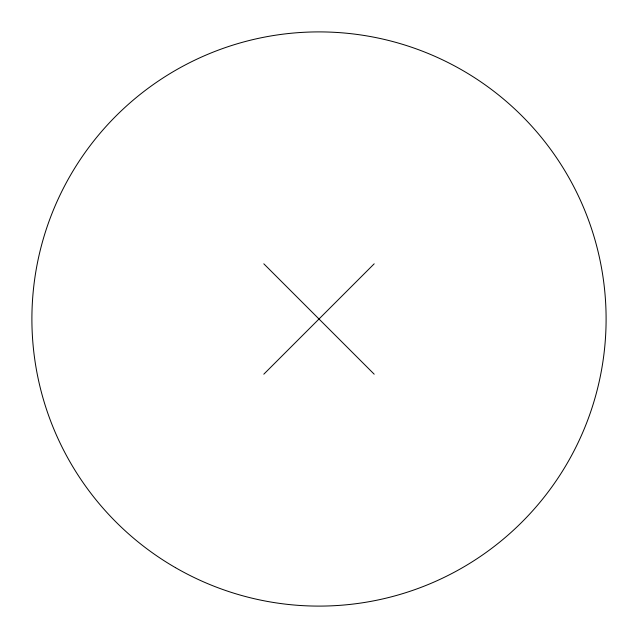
<?xml version="1.0" encoding="UTF-8"?>
<svg xmlns="http://www.w3.org/2000/svg" width="638" height="638" viewBox="0 0 638 638"><rect width="100%" height="100%" fill="white"/><g stroke="black" fill="none" stroke-linecap="round" stroke-linejoin="round"><path stroke-width="0.96" d="M263.813 374.187L374.187 263.813M263.813 263.813L374.187 374.187M175.45 567.637A287.1 287.1 0 0 0 606.1 319A287.1 287.1 0 0 0 175.45 70.363A287.1 287.1 0 0 0 175.45 567.637"/></g></svg>
